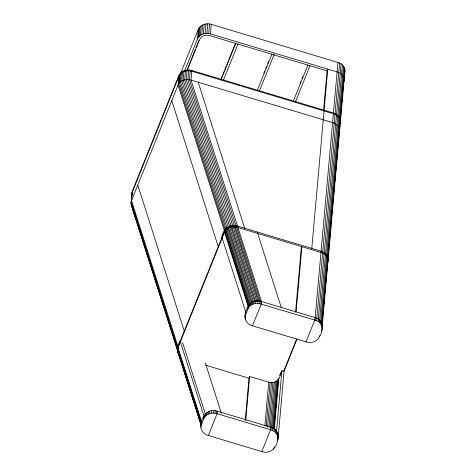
<?xml version="1.0" encoding="UTF-8"?>
<svg xmlns="http://www.w3.org/2000/svg" width="476" height="476" viewBox="0 0 476 476"><rect width="100%" height="100%" fill="white"/><g stroke="black" fill="none" stroke-linecap="round" stroke-linejoin="round"><path stroke-width="0.71" d="M201.134 425.187L177.578 351.181L177.453 347.236L180.017 340.697L204.02 416.113L203.776 418.63L200.997 425.937L201.11 428.882L202.431 431.655L204.805 433.916L207.947 435.397L262.181 451.682C269.797 454.247 276.437 448.213 277.496 440.764C279.894 435.367 277.002 428.727 271.183 427.359L216.949 411.074C207.006 407.658 200.384 418.696 200.896 427.412M201.288 424.937L201.651 421.998L177.649 346.582M201.122 424.889L201.223 423.42M245.069 317.712C244.605 308.995 251.149 297.958 261.116 301.379L315.356 317.665L315.13 320.181C323.198 322.335 323.65 330.868 319.301 336.948C317.224 341.78 311.09 343.446 306.354 341.982L252.113 325.697C246.865 324.43 243.837 318.855 245.396 313.72M277.907 439.336C278.662 434.915 275.015 431 270.957 429.876L216.723 413.596C211.981 412.133 205.852 413.799 203.776 418.63M278.234 435.344L277.722 438.241M180.838 72.81L198.337 29.351C200.414 24.526 206.542 22.854 211.285 24.318L339.596 62.981L316.814 318.236C321.383 319.949 323.335 325.12 322.073 329.642M327.934 261.895C328.69 257.474 325.043 253.559 320.991 252.435L237.363 227.332C232.627 225.856 226.487 227.528 224.416 232.365L177.875 347.944L177.483 351.877L179.303 355.59M340.316 123.201C341.429 118.542 337.799 114.145 333.432 112.985L191.858 70.478C187.116 69.008 180.975 70.68 178.905 75.511L132.37 191.09L131.906 195.779M344.047 81.378C344.803 76.957 341.155 73.042 337.097 71.924L210.434 33.891C205.691 32.428 199.563 34.093 197.486 38.925L184.706 70.656M339.596 62.981C344.273 64.843 345.981 70.216 344.362 74.708M131.989 192.375L131.001 203.264L132.102 207.149M131.316 202.395L132.37 191.09M131.489 205.9L131.62 204.43M178.905 75.511L178.054 85.085L131.513 200.664L131.001 203.264L177.25 348.581M179.529 74.304L178.673 83.877L178.054 85.085L224.529 231.104L224.416 232.365M180.374 73.197L179.517 82.77L225.999 228.789L225.886 230.045M181.421 72.215L180.571 81.789L227.046 227.808L226.933 229.069M182.653 71.394L181.796 80.968L252.268 302.296L251.286 302.891M184.028 70.74L183.171 80.313L229.646 226.332L229.539 227.593M185.515 70.275L184.664 79.849L231.14 225.868L231.027 227.129M187.08 70.02L186.229 79.587L256.731 301.005L257.921 300.963M188.686 69.96L187.836 79.534L234.311 225.553L234.198 226.814M190.293 70.121L189.436 79.688L235.912 225.713L235.798 226.969M191.858 70.478L191.001 80.051L261.485 301.486L261.259 304.009L252.476 325.81M197.486 38.925L198.337 29.351M198.189 37.592L199.045 28.019M199.17 36.384L200.021 26.811M200.39 35.337L201.247 25.769M201.824 34.498L202.675 24.925M203.419 33.873L204.275 24.3M205.132 33.498L205.983 23.925M177.364 350.544L177.988 346.683L224.529 231.104C226.052 227.451 230.116 225.547 233.912 225.541M177.483 351.877L177.596 350.616M177.875 347.944L177.988 346.683L131.513 200.664M206.905 33.374L207.762 23.8M208.69 33.504L209.547 23.931M210.434 33.891L211.285 24.318M201.407 424.515L201.634 421.992M204.478 417.291L204.704 414.774M205.459 416.083L205.686 413.567M206.685 415.042L206.905 412.519M208.113 414.197L208.339 411.68M225.041 231.152L225.148 229.896L178.673 83.877C181.273 79.932 186.651 78.742 191.001 80.051L332.581 122.558C337.139 123.718 341.06 128.71 339.12 133.441L339.382 130.501M209.714 413.579L209.934 411.056M211.421 413.198L211.647 410.681M228.159 228.242L228.272 226.987M213.2 413.073L213.421 410.556M214.985 413.21L215.206 410.687M232.591 226.868L232.704 225.612L237.476 226.07L321.104 251.179C325.661 252.34 329.576 257.332 327.637 262.062M216.723 413.596L216.949 411.074M217.312 411.187L217.086 413.703L208.31 435.504M237.363 227.332L237.476 226.07L236.257 225.767L260.259 301.189L261.485 301.486M245.17 316.243L245.8 312.298L221.816 236.881C222.822 231.401 226.695 225.791 232.722 225.588M245.277 319.188L245.39 317.926M245.574 314.815L247.948 308.93L248.169 306.413L224.184 231.003M247.948 308.93L248.65 307.597L248.877 305.074M248.65 307.597L249.626 306.389L249.852 303.866M249.626 306.389L250.852 305.342L251.078 302.825M250.852 305.342L252.286 304.503L252.512 301.98M252.286 304.503L253.881 303.878L254.107 301.362M245.211 420.427L248.978 378.212L249.674 376.48L268.738 382.204C276.556 384.667 280.542 377.236 281.935 370.649L284.053 371.286L278.24 436.456L277.728 437.73M253.881 303.878L255.594 303.504L255.82 300.981M245.771 420.177L249.674 376.48M255.594 303.504L257.367 303.379L257.593 300.862M315.13 320.181L259.152 303.51L259.378 300.993M260.896 303.896L261.116 301.379M264.834 425.901L268.738 382.204M266.197 426.198L270.1 382.508M267.53 427.043L271.498 382.609M268.922 426.948L272.885 382.514M270.195 427.394L274.224 382.216M270.82 427.252L270.594 429.768L261.818 451.569M270.957 429.876L271.183 427.359M271.374 427.65L275.473 381.734M272.367 428.471L276.592 381.074M272.599 430.506L272.825 427.989M273.254 428.394L277.55 380.259M273.89 428.93L278.317 379.312M274.099 431.357L278.871 378.265M273.444 449.189L273.557 447.934M275.402 432.41L275.628 429.887M274.426 447.981L274.539 446.726M276.514 431.381L281.935 370.649M276.473 433.618L276.699 431.101M277.276 434.963L277.502 432.446M277.794 436.391L278.02 433.874M277.496 440.764L277.609 439.503M295.542 312.131L301.231 248.442L301.927 246.711L296.108 311.887M323.549 110.45L327.083 70.853L327.78 69.127L324.114 110.188M311.78 248.377L324.049 110.944M314.993 317.552L314.767 320.074L305.985 341.875M337.954 62.35L315.172 317.605L316.998 318.289L316.772 320.812M341.09 63.832L318.313 319.087C320.889 320.806 322.663 323.918 322.121 327.066L344.999 70.335M318.265 321.663L318.492 319.14M319.616 320.134L342.393 64.879M319.569 322.71L319.795 320.193M319.301 336.948L319.414 335.687M320.687 321.348L343.464 66.093M320.64 323.924L320.866 321.407M321.49 322.692L344.273 67.431M321.449 325.263L321.675 322.746M322.008 324.12L344.791 68.865M322.044 324.787L322.24 322.567M322.502 319.604L322.704 317.385M322.966 314.422L323.162 312.197M323.43 309.239L323.626 307.014M323.894 304.051L324.091 301.832M324.418 298.131L324.62 295.905M324.882 292.942L325.084 290.723M325.346 287.76L325.542 285.54M325.81 282.577L326.006 280.352M326.274 277.389L326.471 275.17M326.798 271.469L327 269.243M327.262 266.28L327.458 264.061M327.708 261.324L327.97 258.367M328.232 255.41L328.434 253.19M328.696 250.233L328.892 248.014M329.16 245.063L329.356 242.843M329.618 239.886L329.88 236.929M330.082 234.71L330.344 231.752M330.606 228.795L330.808 226.582M331.07 223.625L331.266 221.405M331.534 218.448L331.73 216.229M331.992 213.272L332.26 210.321M332.456 208.101L332.718 205.144M332.986 202.187L333.182 199.968M333.444 197.01L333.64 194.797M333.908 191.84L334.17 188.883M334.366 186.663L334.634 183.706M334.896 180.749L335.092 178.53M335.36 175.579L335.556 173.359M335.818 170.402L336.086 167.445M336.282 165.226L336.544 162.268M336.746 160.055L337.008 157.098M337.27 154.141L337.472 151.921M337.734 148.964L337.93 146.745M338.198 143.788L338.46 140.837M338.656 138.617L338.918 135.66M339.644 127.562L339.84 125.361M340.102 122.403L340.364 119.47M340.56 117.269L340.822 114.335M341.084 111.402L341.28 109.206M341.542 106.273L341.738 104.071M342 101.138L342.196 98.937M342.458 96.003L342.655 93.808M342.982 90.137L343.178 87.941M343.44 85.008L343.636 82.806M343.898 79.861L344.1 77.653M321.966 326.697L322.192 324.174M321.669 331.064L321.782 329.808M322.175 328.166L322.401 325.649M131.917 193.131L178.839 76.267C180.91 71.436 187.05 69.764 191.786 71.233L333.367 113.74C336.948 114.787 340.227 117.828 340.411 121.725M187.699 68.36L195.178 49.784M196.005 47.719L197.118 44.964M197.671 43.59L199.057 40.151M187.383 69.912L199.605 39.562C201.229 35.783 206.025 34.474 209.737 35.623L327.149 70.876M221.507 77.909L222.334 75.868M222.881 74.506L224.25 71.102M224.797 69.74L226.171 66.337M226.719 64.974L228.093 61.565M228.641 60.202L235.221 43.857M221.042 79.891L235.733 43.411M223.559 79.879L237.97 44.084M263.823 73.06L264.65 71.013M265.745 68.294L266.566 66.247M267.667 63.522L268.488 61.481M257.171 90.743L271.861 54.258M259.289 91.374L274.259 54.204M299.993 83.484L300.82 81.414M301.933 78.665L302.76 76.6M293.46 100.864L307.871 65.069M295.298 102.185L309.989 65.706M279.525 375.659L280.882 372.286M283.815 370.899L285.172 367.531M285.255 367.323L286.088 365.259M286.255 364.836L287.087 362.766M287.195 362.504L289.967 355.626M290.521 354.251L294.12 345.308M294.311 344.832L295.144 342.762M295.227 342.553L296.53 339.317M284.035 371.334L297.054 338.995M248.192 306.419L250.673 303.337M252.268 302.296L256.731 301.005M236.251 225.767L233.984 225.541L257.992 300.957L260.253 301.189M257.367 303.379L259.152 303.51M205.68 365.211L248.906 378.188M332.581 122.558L334.223 123.189M321.104 251.179L322.746 251.804M178.107 352.442L178.375 352.972M177.578 351.181L177.881 352.002M257.213 231.996L281.221 307.413M198.2 82.211L244.682 228.23M235.007 225.594L259.015 301.01M231.491 225.761L255.493 301.177M230.509 225.987L254.517 301.409M229.349 226.38L253.351 301.796M227.439 227.361L251.441 302.778M226.505 228.046L250.507 303.462M225.684 228.807L249.692 304.229M225.106 229.491L249.109 304.908M224.505 230.384L248.514 305.8M171.782 100.656L218.258 246.675M205.412 363.17L221.34 413.216M137.784 185.093L184.26 331.112M182.659 342.768L205.543 414.661M177.453 347.236L201.461 422.658M131.132 201.943L177.607 347.968M177.28 348.259L201.288 423.676M132.328 207.857L177.679 350.348M177.25 349.104L201.253 424.521M131.12 204.597L177.744 351.217M178.601 353.674L201.033 424.164M177.34 350.14L201.211 425.306M131.852 193.696L131.977 195.023"/></g></svg>
